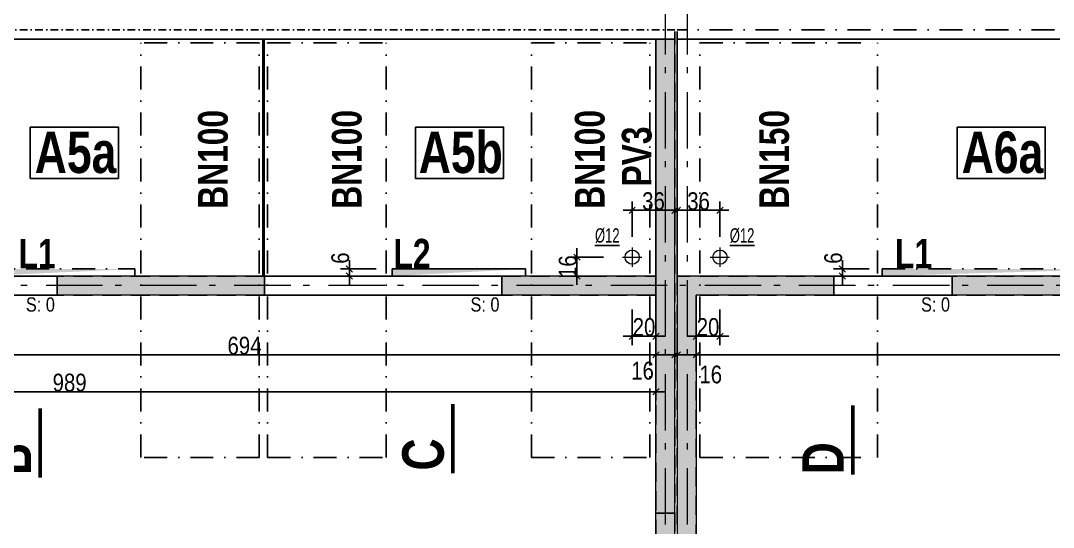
# Model space of a CAD drawing. Header units: centimetres. Extents: x -1744 to 32711, y -16767 to -12567.
# Drawn here: x 29308 to 30179, y -14389 to -13961 of the extents above; entities that cross this region are included whole.
import ezdxf
from ezdxf.enums import TextEntityAlignment as Align

# ---------------------------------------------------------------- set-up
doc = ezdxf.new("R2010")
doc.units = ezdxf.units.CM
doc.header["$LTSCALE"] = 25.4
doc.header["$PDMODE"] = 1
doc.header["$PDSIZE"] = -2
for name, pattern in [('CACHEX2', [19.05, 12.7, -6.35]), ('Style de ligne -6', [1.04164, 0.625, -0.20828, 0.06943, -0.13893]), ('TIRETPTX2', [50.8, 25.4, -12.7, 0, -12.7])]:
    doc.linetypes.add(name, pattern=pattern)
for name, color, linetype in [('01_cote_gen', 4, 'Continuous'), ('01_linteaux', 2, 'Continuous'), ('01_murs_sup', 2, 'CACHEX2'), ('01_poch_murs', 253, 'Continuous'), ('01_poch_poteaux', 250, 'Continuous'), ('01_texte', 230, 'Continuous'), ('AA_COTES', 2, 'Continuous')]:
    doc.layers.add(name, color=color, linetype=linetype)
doc.layers.add('01_murs_coup', color=5, linetype='Continuous', lineweight=60)
doc.layers.add('B Général', color=7, linetype='Continuous', lineweight=5)
doc.styles.add('ARIAL NA', font='ARIALN.TTF')
doc.styles.add('impact', font='impact.ttf')
doc.styles.add('STYLE2', font='ARIALN.TTF')
doc.dimstyles.new('JB50', dxfattribs={"dimscale": 0.1, "dimtxt": 150, "dimasz": 15, "dimexe": 0.1, "dimexo": 0.1, "dimgap": 0.09, "dimtad": 1, "dimdec": 1, "dimdsep": 46, "dimtxsty": 'STYLE2', "dimblk1": 'BOND_G', "dimblk2": 'BOND_D', "dimsah": 1, "dimcen": 1.5, "dimdle": 0.01, "dimse1": 1, "dimse2": 1, "dimclrd": 4, "dimclre": 2, "dimclrt": 6, "dimazin": 2, "dimtfac": 2.333333, "dimtdec": 1, "dimtix": 1, "dimtmove": 2, "dimatfit": 3, "dimldrblk": 'BOND_G', "dimfxl": 1, "dimtolj": 1, "dimtzin": 0, "dimarcsym": 0})
pattern_1 = [(135, (-11657.174, -4351.756), (-11.2253202, 9e-16), [7.9375, -7.9375])]

# ---------------------------------------------------------------- blocks, each defined once
blk = doc.blocks.new('BOND_G')
at = {"layer": 'AA_COTES', "color": 0}
for p, q in [((0, -5), (0, 15)), ((5, 0), (-5, 0)), ((1.77, 1.77), (-1.77, -1.77))]:
    blk.add_line(p, q, dxfattribs=at)
blk = doc.blocks.new('BOND_D')
at = {"layer": 'AA_COTES', "color": 0}
for p, q in [((5, 0), (-5, 0)), ((-1.77, -1.77), (1.77, 1.77)), ((0, 5), (0, -15))]:
    blk.add_line(p, q, dxfattribs=at)
blk = doc.blocks.new('*D5')
at = {"layer": '01_cote_gen', "color": 4, "lineweight": -2, "transparency": 16777216}
blk.add_line((29863.66, -13789.26), (29992.66, -13789.26), dxfattribs=at)
at = {"layer": 'Defpoints', "color": 0, "transparency": 16777216}
for p in [(29994.16, -13789.26), (29862.16, -14091.82), (29994.16, -14091.82)]:
    blk.add_point(p, dxfattribs=at)
at = {"layer": '01_cote_gen', "color": 4, "lineweight": -2, "transparency": 16777216, "xscale": 1.5, "yscale": 1.5, "zscale": 1.5, "rotation": 180}
blk.add_blockref('BOND_G', (29862.16, -13789.26), dxfattribs=at)
at = {"layer": '01_cote_gen', "color": 4, "lineweight": -2, "transparency": 16777216, "xscale": 1.5, "yscale": 1.5, "zscale": 1.5}
blk.add_blockref('BOND_D', (29994.16, -13789.26), dxfattribs=at)
at = {"layer": '01_cote_gen', "color": 6, "transparency": 16777216, "insert": (29928.16, -13781.6), "char_height": 15, "attachment_point": 5, "style": 'STYLE2'}
blk.add_mtext('\\A1;132', dxfattribs=at)
blk = doc.blocks.new('*D6')
at = {"layer": '01_cote_gen', "color": 4, "lineweight": -2, "transparency": 16777216}
blk.add_line((29995.66, -13789.26), (30092.66, -13789.26), dxfattribs=at)
at = {"layer": 'Defpoints', "color": 0, "transparency": 16777216}
for p in [(30094.16, -13789.26), (29994.16, -13811.76), (30094.16, -14091.82)]:
    blk.add_point(p, dxfattribs=at)
at = {"layer": '01_cote_gen', "color": 4, "lineweight": -2, "transparency": 16777216, "xscale": 1.5, "yscale": 1.5, "zscale": 1.5, "rotation": 180}
blk.add_blockref('BOND_G', (29994.16, -13789.26), dxfattribs=at)
at = {"layer": '01_cote_gen', "color": 4, "lineweight": -2, "transparency": 16777216, "xscale": 1.5, "yscale": 1.5, "zscale": 1.5}
blk.add_blockref('BOND_D', (30094.16, -13789.26), dxfattribs=at)
at = {"layer": '01_cote_gen', "color": 6, "transparency": 16777216, "insert": (30044.16, -13781.6), "char_height": 15, "attachment_point": 5, "style": 'STYLE2'}
blk.add_mtext('\\A1;100', dxfattribs=at)
blk = doc.blocks.new('*D7')
at = {"layer": '01_cote_gen', "color": 4, "lineweight": -2, "transparency": 16777216}
blk.add_line((30095.66, -13789.26), (30362.66, -13789.26), dxfattribs=at)
at = {"layer": 'Defpoints', "color": 0, "transparency": 16777216}
for p in [(30364.16, -13789.26), (30094.16, -14091.82), (30364.16, -14091.82)]:
    blk.add_point(p, dxfattribs=at)
at = {"layer": '01_cote_gen', "color": 4, "lineweight": -2, "transparency": 16777216, "xscale": 1.5, "yscale": 1.5, "zscale": 1.5, "rotation": 180}
blk.add_blockref('BOND_G', (30094.16, -13789.26), dxfattribs=at)
at = {"layer": '01_cote_gen', "color": 4, "lineweight": -2, "transparency": 16777216, "xscale": 1.5, "yscale": 1.5, "zscale": 1.5}
blk.add_blockref('BOND_D', (30364.16, -13789.26), dxfattribs=at)
at = {"layer": '01_cote_gen', "color": 6, "transparency": 16777216, "insert": (30229.16, -13781.6), "char_height": 15, "attachment_point": 5, "style": 'STYLE2'}
blk.add_mtext('\\A1;270', dxfattribs=at)
blk = doc.blocks.new('*D52')
at = {"layer": '01_cote_gen', "color": 4, "lineweight": -2, "transparency": 16777216}
blk.add_line((31265.66, -14243.01), (29879.66, -14243.01), dxfattribs=at)
at = {"layer": 'Defpoints', "color": 0, "transparency": 16777216}
for p in [(29878.16, -14243.01), (29878.16, -14249.91), (31267.16, -14265.51)]:
    blk.add_point(p, dxfattribs=at)
at = {"layer": '01_cote_gen', "color": 4, "lineweight": -2, "transparency": 16777216, "xscale": 1.5, "yscale": 1.5, "zscale": 1.5, "rotation": 180}
blk.add_blockref('BOND_D', (29878.16, -14243.01), dxfattribs=at)
at = {"layer": '01_cote_gen', "color": 4, "lineweight": -2, "transparency": 16777216, "xscale": 1.5, "yscale": 1.5, "zscale": 1.5}
blk.add_blockref('BOND_G', (31267.16, -14243.01), dxfattribs=at)
at = {"layer": '01_cote_gen', "color": 6, "transparency": 16777216, "insert": (30572.66, -14235.35), "char_height": 15, "attachment_point": 5, "style": 'STYLE2'}
blk.add_mtext('\\A1;1389', dxfattribs=at)
blk = doc.blocks.new('*D53')
at = {"layer": '01_cote_gen', "color": 4, "lineweight": -2, "transparency": 16777216}
blk.add_line((29876.66, -14243.01), (29863.66, -14243.01), dxfattribs=at)
at = {"layer": 'Defpoints', "color": 0, "transparency": 16777216}
for p in [(29862.16, -14204.66), (29878.16, -14204.66), (29862.16, -14243.01)]:
    blk.add_point(p, dxfattribs=at)
at = {"layer": '01_cote_gen', "color": 4, "lineweight": -2, "transparency": 16777216, "xscale": 1.5, "yscale": 1.5, "zscale": 1.5, "rotation": 180}
blk.add_blockref('BOND_D', (29862.16, -14243.01), dxfattribs=at)
at = {"layer": '01_cote_gen', "color": 4, "lineweight": -2, "transparency": 16777216, "xscale": 1.5, "yscale": 1.5, "zscale": 1.5}
blk.add_blockref('BOND_G', (29878.16, -14243.01), dxfattribs=at)
at = {"layer": '01_cote_gen', "color": 6, "transparency": 16777216, "insert": (29890.41, -14259.69), "char_height": 15, "attachment_point": 5, "style": 'STYLE2'}
blk.add_mtext('\\A1;16', dxfattribs=at)
blk = doc.blocks.new('*D54')
at = {"layer": '01_cote_gen', "color": 4, "lineweight": -2, "transparency": 16777216}
blk.add_line((29858.66, -14243.01), (29845.66, -14243.01), dxfattribs=at)
at = {"layer": 'Defpoints', "color": 0, "transparency": 16777216}
for p in [(29844.16, -14208.23), (29860.16, -14211.15), (29844.16, -14243.01)]:
    blk.add_point(p, dxfattribs=at)
at = {"layer": '01_cote_gen', "color": 4, "lineweight": -2, "transparency": 16777216, "xscale": 1.5, "yscale": 1.5, "zscale": 1.5, "rotation": 180}
blk.add_blockref('BOND_D', (29844.16, -14243.01), dxfattribs=at)
at = {"layer": '01_cote_gen', "color": 4, "lineweight": -2, "transparency": 16777216, "xscale": 1.5, "yscale": 1.5, "zscale": 1.5}
blk.add_blockref('BOND_G', (29860.16, -14243.01), dxfattribs=at)
at = {"layer": '01_cote_gen', "color": 6, "transparency": 16777216, "insert": (29832.92, -14256.46), "char_height": 15, "attachment_point": 5, "style": 'STYLE2'}
blk.add_mtext('\\A1;16', dxfattribs=at)
blk = doc.blocks.new('*D55')
at = {"layer": '01_cote_gen', "color": 4, "lineweight": -2, "transparency": 16777216}
blk.add_line((29842.66, -14243.01), (29151.66, -14243.01), dxfattribs=at)
at = {"layer": 'Defpoints', "color": 0, "transparency": 16777216}
for p in [(29150.16, -14192.56), (29844.16, -14202.56), (29150.16, -14243.01)]:
    blk.add_point(p, dxfattribs=at)
at = {"layer": '01_cote_gen', "color": 4, "lineweight": -2, "transparency": 16777216, "xscale": 1.5, "yscale": 1.5, "zscale": 1.5, "rotation": 180}
blk.add_blockref('BOND_D', (29150.16, -14243.01), dxfattribs=at)
at = {"layer": '01_cote_gen', "color": 4, "lineweight": -2, "transparency": 16777216, "xscale": 1.5, "yscale": 1.5, "zscale": 1.5}
blk.add_blockref('BOND_G', (29844.16, -14243.01), dxfattribs=at)
at = {"layer": '01_cote_gen', "color": 6, "transparency": 16777216, "insert": (29497.16, -14235.35), "char_height": 15, "attachment_point": 5, "style": 'STYLE2'}
blk.add_mtext('\\A1;694', dxfattribs=at)
blk = doc.blocks.new('*D71')
at = {"layer": '01_cote_gen', "color": 4, "lineweight": -2, "transparency": 16777216}
blk.add_line((29240.66, -13789.26), (29337.66, -13789.26), dxfattribs=at)
at = {"layer": 'Defpoints', "color": 0, "transparency": 16777216}
for p in [(29339.16, -13789.26), (29239.16, -13811.76), (29339.16, -14091.82)]:
    blk.add_point(p, dxfattribs=at)
at = {"layer": '01_cote_gen', "color": 4, "lineweight": -2, "transparency": 16777216, "xscale": 1.5, "yscale": 1.5, "zscale": 1.5, "rotation": 180}
blk.add_blockref('BOND_G', (29239.16, -13789.26), dxfattribs=at)
at = {"layer": '01_cote_gen', "color": 4, "lineweight": -2, "transparency": 16777216, "xscale": 1.5, "yscale": 1.5, "zscale": 1.5}
blk.add_blockref('BOND_D', (29339.16, -13789.26), dxfattribs=at)
at = {"layer": '01_cote_gen', "color": 6, "transparency": 16777216, "insert": (29289.16, -13781.6), "char_height": 15, "attachment_point": 5, "style": 'STYLE2'}
blk.add_mtext('\\A1;100', dxfattribs=at)
blk = doc.blocks.new('*D72')
at = {"layer": '01_cote_gen', "color": 4, "lineweight": -2, "transparency": 16777216}
blk.add_line((29340.66, -13789.26), (29512.66, -13789.26), dxfattribs=at)
at = {"layer": 'Defpoints', "color": 0, "transparency": 16777216}
for p in [(29514.16, -13789.26), (29339.16, -13811.76), (29514.16, -14099.82)]:
    blk.add_point(p, dxfattribs=at)
at = {"layer": '01_cote_gen', "color": 4, "lineweight": -2, "transparency": 16777216, "xscale": 1.5, "yscale": 1.5, "zscale": 1.5, "rotation": 180}
blk.add_blockref('BOND_G', (29339.16, -13789.26), dxfattribs=at)
at = {"layer": '01_cote_gen', "color": 4, "lineweight": -2, "transparency": 16777216, "xscale": 1.5, "yscale": 1.5, "zscale": 1.5}
blk.add_blockref('BOND_D', (29514.16, -13789.26), dxfattribs=at)
at = {"layer": '01_cote_gen', "color": 6, "transparency": 16777216, "insert": (29426.66, -13781.6), "char_height": 15, "attachment_point": 5, "style": 'STYLE2'}
blk.add_mtext('\\A1;175', dxfattribs=at)
blk = doc.blocks.new('*D73')
at = {"layer": '01_cote_gen', "color": 4, "lineweight": -2, "transparency": 16777216}
blk.add_line((29515.66, -13789.26), (29712.66, -13789.26), dxfattribs=at)
at = {"layer": 'Defpoints', "color": 0, "transparency": 16777216}
for p in [(29714.16, -13789.26), (29514.16, -13811.76), (29714.16, -14091.82)]:
    blk.add_point(p, dxfattribs=at)
at = {"layer": '01_cote_gen', "color": 4, "lineweight": -2, "transparency": 16777216, "xscale": 1.5, "yscale": 1.5, "zscale": 1.5, "rotation": 180}
blk.add_blockref('BOND_G', (29514.16, -13789.26), dxfattribs=at)
at = {"layer": '01_cote_gen', "color": 4, "lineweight": -2, "transparency": 16777216, "xscale": 1.5, "yscale": 1.5, "zscale": 1.5}
blk.add_blockref('BOND_D', (29714.16, -13789.26), dxfattribs=at)
at = {"layer": '01_cote_gen', "color": 6, "transparency": 16777216, "insert": (29614.16, -13781.6), "char_height": 15, "attachment_point": 5, "style": 'STYLE2'}
blk.add_mtext('\\A1;200', dxfattribs=at)
blk = doc.blocks.new('*D128')
at = {"layer": '01_cote_gen', "color": 4, "lineweight": -2, "transparency": 16777216}
blk.add_line((29623.16, -13930.8), (29732.66, -13930.8), dxfattribs=at)
at = {"layer": 'Defpoints', "color": 0, "transparency": 16777216}
for p in [(29734.16, -13930.8), (29621.66, -14170.56), (29734.16, -14170.56)]:
    blk.add_point(p, dxfattribs=at)
at = {"layer": '01_cote_gen', "color": 4, "lineweight": -2, "transparency": 16777216, "xscale": 1.5, "yscale": 1.5, "zscale": 1.5, "rotation": 180}
blk.add_blockref('BOND_G', (29621.66, -13930.8), dxfattribs=at)
at = {"layer": '01_cote_gen', "color": 4, "lineweight": -2, "transparency": 16777216, "xscale": 1.5, "yscale": 1.5, "zscale": 1.5}
blk.add_blockref('BOND_D', (29734.16, -13930.8), dxfattribs=at)
at = {"layer": '01_cote_gen', "color": 6, "transparency": 16777216, "insert": (29677.91, -13923.13), "char_height": 15, "attachment_point": 5, "style": 'STYLE2'}
blk.add_mtext('\\A1;112.5', dxfattribs=at)
blk = doc.blocks.new('*D129')
at = {"layer": '01_cote_gen', "color": 4, "lineweight": -2, "transparency": 16777216}
blk.add_line((29275.66, -13930.8), (29403.16, -13930.8), dxfattribs=at)
at = {"layer": 'Defpoints', "color": 0, "transparency": 16777216}
for p in [(29404.66, -13930.8), (29274.16, -13938.3), (29404.66, -14173.56)]:
    blk.add_point(p, dxfattribs=at)
at = {"layer": '01_cote_gen', "color": 4, "lineweight": -2, "transparency": 16777216, "xscale": 1.5, "yscale": 1.5, "zscale": 1.5, "rotation": 180}
blk.add_blockref('BOND_G', (29274.16, -13930.8), dxfattribs=at)
at = {"layer": '01_cote_gen', "color": 4, "lineweight": -2, "transparency": 16777216, "xscale": 1.5, "yscale": 1.5, "zscale": 1.5}
blk.add_blockref('BOND_D', (29404.66, -13930.8), dxfattribs=at)
at = {"layer": '01_cote_gen', "color": 6, "transparency": 16777216, "insert": (29339.41, -13923.13), "char_height": 15, "attachment_point": 5, "style": 'STYLE2'}
blk.add_mtext('\\A1;130.5', dxfattribs=at)
blk = doc.blocks.new('*D127')
at = {"layer": '01_cote_gen', "color": 4, "lineweight": -2, "transparency": 16777216}
blk.add_line((29863.66, -13930.8), (30033.66, -13930.8), dxfattribs=at)
at = {"layer": 'Defpoints', "color": 0, "transparency": 16777216}
for p in [(30035.16, -13930.8), (29862.16, -13968.56), (30035.16, -14170.56)]:
    blk.add_point(p, dxfattribs=at)
at = {"layer": '01_cote_gen', "color": 4, "lineweight": -2, "transparency": 16777216, "xscale": 1.5, "yscale": 1.5, "zscale": 1.5, "rotation": 180}
blk.add_blockref('BOND_G', (29862.16, -13930.8), dxfattribs=at)
at = {"layer": '01_cote_gen', "color": 4, "lineweight": -2, "transparency": 16777216, "xscale": 1.5, "yscale": 1.5, "zscale": 1.5}
blk.add_blockref('BOND_D', (30035.16, -13930.8), dxfattribs=at)
at = {"layer": '01_cote_gen', "color": 6, "transparency": 16777216, "insert": (29948.66, -13923.13), "char_height": 15, "attachment_point": 5, "style": 'STYLE2'}
blk.add_mtext('\\A1;173', dxfattribs=at)
blk = doc.blocks.new('*D107')
at = {"layer": '01_cote_gen', "color": 4, "lineweight": -2, "transparency": 16777216}
blk.add_line((30036.66, -13930.8), (30233.66, -13930.8), dxfattribs=at)
at = {"layer": 'Defpoints', "color": 0, "transparency": 16777216}
for p in [(30235.16, -13930.8), (30035.16, -13945.82), (30235.16, -14170.56)]:
    blk.add_point(p, dxfattribs=at)
at = {"layer": '01_cote_gen', "color": 4, "lineweight": -2, "transparency": 16777216, "xscale": 1.5, "yscale": 1.5, "zscale": 1.5, "rotation": 180}
blk.add_blockref('BOND_G', (30035.16, -13930.8), dxfattribs=at)
at = {"layer": '01_cote_gen', "color": 4, "lineweight": -2, "transparency": 16777216, "xscale": 1.5, "yscale": 1.5, "zscale": 1.5}
blk.add_blockref('BOND_D', (30235.16, -13930.8), dxfattribs=at)
at = {"layer": '01_cote_gen', "color": 6, "transparency": 16777216, "insert": (30135.16, -13923.13), "char_height": 15, "attachment_point": 5, "style": 'STYLE2'}
blk.add_mtext('\\A1;200', dxfattribs=at)
blk = doc.blocks.new('*D131')
at = {"layer": '01_cote_gen', "color": 4, "lineweight": -2, "transparency": 16777216}
blk.add_line((29585.69, -14175.06), (29585.69, -14172.06), dxfattribs=at)
at = {"layer": 'Defpoints', "color": 0, "transparency": 16777216}
for p in [(29585.69, -14170.56), (29613.3, -14170.56), (29624.96, -14176.56)]:
    blk.add_point(p, dxfattribs=at)
at = {"layer": '01_cote_gen', "color": 4, "lineweight": -2, "transparency": 16777216, "xscale": 1.5, "yscale": 1.5, "zscale": 1.5}
for name, p, rotation in [('BOND_D', (29585.69, -14170.56), 90), ('BOND_G', (29585.69, -14176.56), 270)]:
    blk.add_blockref(name, p, dxfattribs=dict(at, rotation=rotation))
at = {"layer": '01_cote_gen', "color": 6, "transparency": 16777216, "insert": (29578.02, -14161.37), "char_height": 15, "attachment_point": 5, "rotation": 90, "style": 'STYLE2'}
blk.add_mtext('\\A1;6', dxfattribs=at)
blk = doc.blocks.new('*D132')
at = {"layer": '01_cote_gen', "color": 4, "lineweight": -2, "transparency": 16777216}
blk.add_line((30001.48, -14175.06), (30001.48, -14172.06), dxfattribs=at)
at = {"layer": 'Defpoints', "color": 0, "transparency": 16777216}
for p in [(30001.48, -14170.56), (30029.09, -14170.56), (30044.75, -14176.56)]:
    blk.add_point(p, dxfattribs=at)
at = {"layer": '01_cote_gen', "color": 4, "lineweight": -2, "transparency": 16777216, "xscale": 1.5, "yscale": 1.5, "zscale": 1.5}
for name, p, rotation in [('BOND_D', (30001.48, -14170.56), 90), ('BOND_G', (30001.48, -14176.56), 270)]:
    blk.add_blockref(name, p, dxfattribs=dict(at, rotation=rotation))
at = {"layer": '01_cote_gen', "color": 6, "transparency": 16777216, "insert": (29993.81, -14161.37), "char_height": 15, "attachment_point": 5, "rotation": 90, "style": 'STYLE2'}
blk.add_mtext('\\A1;6', dxfattribs=at)
blk = doc.blocks.new('*D137')
at = {"layer": '01_cote_gen', "color": 4, "lineweight": -2, "transparency": 16777216}
blk.add_line((29842.66, -14227.31), (29825.66, -14227.31), dxfattribs=at)
at = {"layer": 'Defpoints', "color": 0, "transparency": 16777216}
for p in [(29824.16, -14168.71), (29844.16, -14192.56), (29824.16, -14227.31)]:
    blk.add_point(p, dxfattribs=at)
at = {"layer": '01_cote_gen', "color": 4, "lineweight": -2, "transparency": 16777216, "xscale": 1.5, "yscale": 1.5, "zscale": 1.5, "rotation": 180}
blk.add_blockref('BOND_D', (29824.16, -14227.31), dxfattribs=at)
at = {"layer": '01_cote_gen', "color": 4, "lineweight": -2, "transparency": 16777216, "xscale": 1.5, "yscale": 1.5, "zscale": 1.5}
blk.add_blockref('BOND_G', (29844.16, -14227.31), dxfattribs=at)
at = {"layer": '01_cote_gen', "color": 6, "transparency": 16777216, "insert": (29834.16, -14219.64), "char_height": 15, "attachment_point": 5, "style": 'STYLE2'}
blk.add_mtext('\\A1;20', dxfattribs=at)
blk = doc.blocks.new('*D138')
at = {"layer": '01_cote_gen', "color": 4, "lineweight": -2, "transparency": 16777216}
for p, q in [((29777.53, -14159.06), (29777.53, -14157.56)), ((29777.53, -14160.56), (29777.53, -14176.56)), ((29777.53, -14178.06), (29777.53, -14179.56))]:
    blk.add_line(p, q, dxfattribs=at)
at = {"layer": 'Defpoints', "color": 0, "transparency": 16777216}
for p in [(29816.01, -14160.56), (29777.53, -14176.56), (29816.01, -14176.56)]:
    blk.add_point(p, dxfattribs=at)
at = {"layer": '01_cote_gen', "color": 4, "lineweight": -2, "transparency": 16777216, "xscale": 1.5, "yscale": 1.5, "zscale": 1.5}
for name, p, rotation in [('BOND_G', (29777.53, -14160.56), 270), ('BOND_D', (29777.53, -14176.56), 90)]:
    blk.add_blockref(name, p, dxfattribs=dict(at, rotation=rotation))
at = {"layer": '01_cote_gen', "color": 6, "transparency": 16777216, "insert": (29769.86, -14168.56), "char_height": 15, "attachment_point": 5, "rotation": 90, "style": 'STYLE2'}
blk.add_mtext('\\A1;16', dxfattribs=at)
blk = doc.blocks.new('*D139')
at = {"layer": '01_cote_gen', "color": 4, "lineweight": -2, "transparency": 16777216}
blk.add_line((29896.66, -14227.31), (29879.66, -14227.31), dxfattribs=at)
at = {"layer": 'Defpoints', "color": 0, "transparency": 16777216}
for p in [(29898.16, -14168.71), (29878.16, -14227.31), (29878.16, -14228.54)]:
    blk.add_point(p, dxfattribs=at)
at = {"layer": '01_cote_gen', "color": 4, "lineweight": -2, "transparency": 16777216, "xscale": 1.5, "yscale": 1.5, "zscale": 1.5, "rotation": 180}
blk.add_blockref('BOND_D', (29878.16, -14227.31), dxfattribs=at)
at = {"layer": '01_cote_gen', "color": 4, "lineweight": -2, "transparency": 16777216, "xscale": 1.5, "yscale": 1.5, "zscale": 1.5}
blk.add_blockref('BOND_G', (29898.16, -14227.31), dxfattribs=at)
at = {"layer": '01_cote_gen', "color": 6, "transparency": 16777216, "insert": (29888.16, -14219.64), "char_height": 15, "attachment_point": 5, "style": 'STYLE2'}
blk.add_mtext('\\A1;20', dxfattribs=at)
blk = doc.blocks.new('*D140')
at = {"layer": '01_cote_gen', "color": 4, "lineweight": -2, "transparency": 16777216}
blk.add_line((29825.66, -14121.04), (29858.66, -14121.04), dxfattribs=at)
at = {"layer": 'Defpoints', "color": 0, "transparency": 16777216}
for p in [(29860.16, -14121.04), (29860.16, -14140.24), (29824.16, -14152.4)]:
    blk.add_point(p, dxfattribs=at)
at = {"layer": '01_cote_gen', "color": 4, "lineweight": -2, "transparency": 16777216, "xscale": 1.5, "yscale": 1.5, "zscale": 1.5, "rotation": 180}
blk.add_blockref('BOND_G', (29824.16, -14121.04), dxfattribs=at)
at = {"layer": '01_cote_gen', "color": 4, "lineweight": -2, "transparency": 16777216, "xscale": 1.5, "yscale": 1.5, "zscale": 1.5}
blk.add_blockref('BOND_D', (29860.16, -14121.04), dxfattribs=at)
at = {"layer": '01_cote_gen', "color": 6, "transparency": 16777216, "insert": (29842.16, -14113.38), "char_height": 15, "attachment_point": 5, "style": 'STYLE2'}
blk.add_mtext('\\A1;36', dxfattribs=at)
blk = doc.blocks.new('*D141')
at = {"layer": '01_cote_gen', "color": 4, "lineweight": -2, "transparency": 16777216}
blk.add_line((29863.66, -14121.04), (29896.66, -14121.04), dxfattribs=at)
at = {"layer": 'Defpoints', "color": 0, "transparency": 16777216}
for p in [(29898.16, -14121.04), (29862.16, -14129.65), (29898.16, -14152.4)]:
    blk.add_point(p, dxfattribs=at)
at = {"layer": '01_cote_gen', "color": 4, "lineweight": -2, "transparency": 16777216, "xscale": 1.5, "yscale": 1.5, "zscale": 1.5, "rotation": 180}
blk.add_blockref('BOND_G', (29862.16, -14121.04), dxfattribs=at)
at = {"layer": '01_cote_gen', "color": 4, "lineweight": -2, "transparency": 16777216, "xscale": 1.5, "yscale": 1.5, "zscale": 1.5}
blk.add_blockref('BOND_D', (29898.16, -14121.04), dxfattribs=at)
at = {"layer": '01_cote_gen', "color": 6, "transparency": 16777216, "insert": (29880.16, -14113.38), "char_height": 15, "attachment_point": 5, "style": 'STYLE2'}
blk.add_mtext('\\A1;36', dxfattribs=at)
blk = doc.blocks.new('*D611')
at = {"layer": '01_cote_gen', "color": 4, "lineweight": -2, "transparency": 16777216}
blk.add_line((29842.67, -14274.2), (28856.66, -14274.2), dxfattribs=at)
at = {"layer": 'Defpoints', "color": 0, "transparency": 16777216}
for p in [(28855.16, -14274.2), (29844.17, -14285.04), (28855.16, -14310.33)]:
    blk.add_point(p, dxfattribs=at)
at = {"layer": '01_cote_gen', "color": 4, "lineweight": -2, "transparency": 16777216, "xscale": 1.5, "yscale": 1.5, "zscale": 1.5, "rotation": 180}
blk.add_blockref('BOND_D', (28855.16, -14274.2), dxfattribs=at)
at = {"layer": '01_cote_gen', "color": 4, "lineweight": -2, "transparency": 16777216, "xscale": 1.5, "yscale": 1.5, "zscale": 1.5}
blk.add_blockref('BOND_G', (29844.17, -14274.2), dxfattribs=at)
at = {"layer": '01_cote_gen', "color": 6, "transparency": 16777216, "insert": (29349.67, -14266.54), "char_height": 15, "attachment_point": 5, "style": 'STYLE2'}
blk.add_mtext('\\A1;989', dxfattribs=at)

msp = doc.modelspace()

# ---------------------------------------------------------------- hatches: boundary and pattern name
at = {"layer": '01_murs_sup'}
h = msp.add_hatch(dxfattribs=at)
h.set_pattern_fill('DASH', color=256, scale=2.5, angle=135)
h.set_pattern_definition(pattern_1)
h.paths.add_polyline_path([(28105.17, -13615.73, -0.035144), (28276.72, -13597.57), (28276.72, -13590.51), (28276.57, -13581.57, 0.058708), (27988.63, -13625.72), (27993.51, -13640.97, -0.019162), (28085.17, -13619.45), (28085.17, -14460.51), (28294.17, -14460.51), (28294.17, -14785.56), (28053.17, -14785.56), (28053.17, -14803.56), (28312.17, -14803.56), (28312.17, -14755.56), (28487.17, -14755.56), (28487.17, -14552.56), (28652.16, -14552.56), (28652.16, -14755.56), (28672.16, -14755.56), (28672.16, -14530.56), (28652.16, -14530.56), (28652.16, -14536.56), (28312.17, -14536.56), (28312.17, -14196.56), (28652.16, -14196.56), (28652.16, -14397.56), (28687.16, -14397.56), (28687.16, -14377.56), (28672.16, -14377.56), (28672.16, -14176.56), (28294.17, -14176.56), (28294.17, -14442.51), (28105.17, -14442.51)])
h.paths.add_polyline_path([(28385.17, -14556.56), (28385.17, -14735.56), (28312.17, -14735.56), (28312.17, -14556.56)], flags=16)
h.paths.add_polyline_path([(28467.17, -14556.56), (28467.17, -14735.56), (28403.17, -14735.56), (28403.17, -14556.56)], flags=16)
h.paths.add_polyline_path([(29239.16, -14176.56), (29166.16, -14176.56), (29166.16, -14149.58), (29150.16, -14149.58), (29150.16, -14192.56), (29239.16, -14192.56)])
h.paths.add_polyline_path([(29514.17, -14176.56), (29339.16, -14176.56), (29339.16, -14192.56), (29514.17, -14192.56)], flags=17)
h.paths.add_polyline_path([(29860.17, -13976.56), (29844.17, -13976.56), (29844.17, -14176.56), (29714.17, -14176.56), (29714.17, -14192.56), (29844.17, -14192.56), (29844.17, -14785.56), (29317.17, -14785.56), (29317.17, -14803.56), (29860.17, -14803.56)])
h = msp.add_hatch(dxfattribs=at)
h.set_pattern_fill('DASH', color=256, scale=2.5, angle=135)
h.set_pattern_definition(pattern_1)
h.paths.add_polyline_path([(29994.17, -14176.54), (29862.17, -14176.56), (29862.17, -14803.56), (30243.17, -14803.56), (30243.17, -14785.56), (29878.17, -14785.56), (29878.17, -14192.56), (29994.17, -14192.54)])
h.paths.add_polyline_path([(30364.17, -14176.54), (30094.17, -14176.54), (30094.17, -14192.54), (30364.17, -14192.54)])
h.paths.add_polyline_path([(30653.17, -14176.56), (30464.17, -14176.54), (30464.17, -14192.54), (30653.17, -14192.56)])
h.paths.add_polyline_path([(30914.17, -14176.61), (30753.17, -14176.56), (30753.17, -14192.56), (30914.17, -14192.61)])
h.paths.add_polyline_path([(31283.17, -14176.63), (31114.17, -14176.61), (31114.17, -14192.61), (31267.17, -14192.63), (31267.17, -14305.63), (31283.17, -14305.63)])
h.paths.add_polyline_path([(31283.17, -14405.63), (31267.17, -14405.63), (31267.17, -14638.63), (31283.17, -14638.63)])
h.paths.add_polyline_path([(31283.17, -15098.63), (31267.17, -15098.63), (31267.17, -15331.63), (31283.17, -15331.63)])
h.paths.add_polyline_path([(31283.17, -15431.63), (31267.17, -15431.63), (31267.17, -15544.63), (31141.17, -15544.61), (31141.17, -15560.61), (31283.17, -15560.63)])
h.paths.add_polyline_path([(31267.17, -14942.56), (31283.16, -14942.56), (31283.16, -14951.56), (31267.17, -14951.56), (31267.17, -14998.63), (31283.17, -14998.63), (31283.17, -14738.63), (31267.17, -14738.63), (31267.17, -14859.66), (30793.17, -14859.58), (30793.17, -14794.58), (30773.17, -14794.58), (30773.17, -14859.58), (30458.17, -14859.58), (30458.17, -14785.56), (30345.17, -14785.56), (30345.17, -14803.56), (30440.17, -14803.56), (30440.17, -14933.56), (30345.17, -14933.56), (30345.17, -14951.56), (30458.17, -14951.56), (30458.17, -14877.58), (30773.17, -14877.58), (30773.17, -14942.58), (30793.17, -14942.58), (30793.17, -14877.58), (31267.17, -14877.66)])
at = {"layer": '01_poch_murs'}
h = msp.add_hatch(color=256, dxfattribs=at)
h.dxf.hatch_style = 1
h.paths.add_polyline_path([(29514.16, -14176.56), (29339.16, -14176.56), (29339.16, -14192.56), (29514.16, -14192.56)])
h.paths.add_polyline_path([(29994.16, -14176.56), (29862.16, -14176.56), (29862.16, -14803.56), (30242.16, -14803.56), (30242.16, -14785.56), (29878.16, -14785.56), (29878.16, -14192.56), (29994.16, -14192.56)])
h.paths.add_polyline_path([(30364.16, -14176.56), (30094.16, -14176.56), (30094.16, -14192.56), (30364.16, -14192.56)])
h.paths.add_polyline_path([(30653.16, -14176.56), (30464.16, -14176.56), (30464.16, -14192.56), (30653.16, -14192.56)])
h.paths.add_polyline_path([(30914.16, -14176.56), (30753.16, -14176.56), (30753.16, -14192.56), (30914.16, -14192.56)])
h.paths.add_polyline_path([(31283.16, -14176.56), (31114.16, -14176.56), (31114.16, -14192.56), (31267.16, -14192.56), (31267.16, -14305.56), (31283.16, -14305.56)])
h.paths.add_polyline_path([(31283.16, -14405.56), (31267.16, -14405.56), (31267.16, -14538.56), (31283.16, -14538.56)])
h.paths.add_polyline_path([(29860.16, -14376.56), (29844.16, -14376.56), (29844.16, -14785.56), (29315.16, -14785.56), (29315.16, -14803.56), (29860.16, -14803.56)])
h.paths.add_polyline_path([(29844.16, -14192.56), (29844.16, -14176.56), (29714.16, -14176.56), (29714.16, -14192.56)])
h.paths.add_polyline_path([(29166.16, -14176.56), (29166.16, -14192.56), (29150.16, -14192.56), (29150.16, -14149.61), (29166.16, -14176.55), (29166.16, -14176.56)])
h.paths.add_polyline_path([(29166.16, -14175.47), (29166.16, -14176.55), (29150.16, -14149.61), (29150.16, -14149.58), (29166.12, -14149.58), (29166.12, -14149.54), (29150.12, -14149.54), (29150.16, -14192.56), (29239.16, -14192.56), (29239.16, -14176.56), (29166.16, -14176.56)])
h.paths.add_polyline_path([(31267.17, -14785.56), (31283.16, -14785.56), (31283.16, -14638.56), (31267.16, -14638.56), (31267.16, -14785.56)])
h.paths.add_polyline_path([(30883.16, -14803.56), (30883.16, -14785.56), (30344.16, -14785.56), (30344.16, -14803.56)])
at = {"layer": '01_poch_poteaux'}
h = msp.add_hatch(color=256, dxfattribs=at)
h.dxf.hatch_style = 1
h.paths.add_polyline_path([(29860.16, -13976.56), (29844.17, -13976.56), (29844.17, -14176.56), (29844.17, -14184.56), (29860.16, -14184.56)])
h.paths.add_polyline_path([(29860.16, -14184.56), (29844.17, -14184.56), (29844.16, -14192.56), (29844.17, -14192.56), (29844.17, -14376.56), (29860.16, -14376.56)])
h.paths.add_polyline_path([(29828.92, -14128.91), (29855.54, -14128.91), (29855.54, -14097.68), (29828.92, -14097.68)], flags=9)

# ---------------------------------------------------------------- linework, layer by layer
at = {"layer": '01_linteaux', "linetype": 'TIRETPTX2', "ltscale": 0.01}
for p, q in [((29860.16, -13968.56), (29061.16, -13968.55)), ((29860.16, -13976.56), (29860.16, -13968.56)), ((29862.16, -13976.56), (29862.16, -13968.56))]:
    msp.add_line(p, q, dxfattribs=at)
at = {"layer": '01_linteaux', "linetype": 'TIRETPTX2', "ltscale": 0.03}
for p, q in [((31461.15, -13968.56), (29862.16, -13968.56)), ((29509.66, -13979.56), (29409.66, -13979.56)), ((29409.66, -14329.56), (29409.66, -13979.56)), ((29509.66, -14329.56), (29509.66, -13979.56)), ((29516.66, -13979.56), (29616.66, -13979.56)), ((29516.66, -14329.56), (29516.66, -13979.56)), ((29616.66, -14329.56), (29616.66, -13979.56)), ((29739.16, -13979.56), (29839.16, -13979.56)), ((29739.16, -14329.56), (29739.16, -13979.56)), ((29839.16, -14329.56), (29839.16, -13979.56)), ((29881.16, -14329.56), (29881.16, -13979.56)), ((29881.16, -13979.56), (30031.16, -13979.56)), ((30031.16, -14329.56), (30031.16, -13979.56)), ((29274.16, -14170.56), (29404.66, -14170.56)), ((29404.66, -14176.56), (29404.66, -14170.56)), ((30035.16, -14170.56), (30235.16, -14170.56)), ((30035.16, -14176.56), (30035.16, -14170.56)), ((29509.66, -14329.56), (29409.66, -14329.56)), ((29516.66, -14329.56), (29616.66, -14329.56)), ((29739.16, -14329.56), (29839.16, -14329.56)), ((29881.16, -14329.56), (30031.16, -14329.56))]:
    msp.add_line(p, q, dxfattribs=at)
at = {"layer": '01_linteaux'}
for p, q in [((29166.16, -13976.56), (29844.16, -13976.56)), ((29166.16, -13976.56), (29512.66, -13976.56)), ((29512.66, -14176.56), (29512.66, -13976.56)), ((29513.66, -14176.56), (29513.66, -13976.56)), ((29513.66, -13976.56), (29844.16, -13976.56)), ((29844.16, -13976.56), (29844.16, -14168.56)), ((29862.16, -14176.56), (29862.16, -13976.56)), ((30922.16, -13976.56), (29862.16, -13976.56)), ((29621.66, -14170.56), (29734.16, -14170.56)), ((29621.66, -14176.56), (29621.66, -14170.56)), ((29734.16, -14176.56), (29734.16, -14170.56)), ((29239.16, -14176.56), (29339.16, -14176.56)), ((29514.16, -14176.56), (29714.16, -14176.56)), ((29994.16, -14176.56), (30094.16, -14176.56)), ((29239.16, -14192.56), (29339.16, -14192.56)), ((29514.16, -14192.56), (29714.16, -14192.56)), ((29994.16, -14192.56), (30094.16, -14192.56)), ((29844.16, -14376.56), (29860.16, -14376.56))]:
    msp.add_line(p, q, dxfattribs=at)
at = {"layer": '01_linteaux', "lineweight": 0}
for p, q in [((29824.16, -14152.4), (29824.16, -14168.71)), ((29898.16, -14152.4), (29898.16, -14168.71)), ((29816.01, -14160.56), (29832.32, -14160.56)), ((29890.01, -14160.56), (29906.32, -14160.56))]:
    msp.add_line(p, q, dxfattribs=at)
at = {"layer": '01_linteaux', "ltscale": 200}
msp.add_line((29614.16, -14176.56), (29714.16, -14176.56), dxfattribs=at)
at = {"layer": '01_linteaux', "lineweight": 0}
for centre in [(29824.16, -14160.56), (29898.16, -14160.56)]:
    msp.add_circle(centre, 6, dxfattribs=at)
at = {"layer": '01_linteaux', "linetype": 'TIRETPTX2', "ltscale": 0.03}
for points in [[(29274.16, -14176.56), (29274.16, -14170.56), (29404.66, -14170.56)], [(30035.16, -14176.56), (30035.16, -14170.56), (30235.16, -14170.56)]]:
    msp.add_solid(points, dxfattribs=at)
at = {"layer": '01_linteaux'}
msp.add_solid([(29621.66, -14176.56), (29621.66, -14170.56), (29734.16, -14170.56)], dxfattribs=at)
at = {"layer": '01_murs_coup', "linetype": 'Continuous', "lineweight": 18}
for p, q in [((29844.16, -14176.56), (29844.16, -13976.56)), ((29844.16, -13976.56), (29860.16, -13976.56)), ((29860.16, -14803.56), (29860.16, -13976.56)), ((29514.16, -14176.56), (29339.16, -14176.56)), ((29514.16, -14176.56), (29339.16, -14176.56)), ((29339.16, -14176.56), (29339.16, -14192.56)), ((29514.16, -14176.56), (29514.16, -14192.56)), ((29844.16, -14176.56), (29714.16, -14176.56)), ((29844.16, -14176.56), (29714.16, -14176.56)), ((29714.16, -14176.56), (29714.16, -14192.56)), ((29862.16, -14176.56), (29862.16, -14803.56)), ((29994.16, -14176.56), (29862.16, -14176.56)), ((29994.16, -14176.56), (29994.16, -14192.56)), ((30364.16, -14176.56), (30094.16, -14176.56)), ((30364.16, -14176.56), (30094.16, -14176.56)), ((30094.16, -14176.56), (30094.16, -14192.56)), ((29514.16, -14192.56), (29339.16, -14192.56)), ((29514.16, -14192.56), (29339.16, -14192.56)), ((29844.16, -14192.56), (29714.16, -14192.56)), ((29844.16, -14192.56), (29714.16, -14192.56)), ((29844.16, -14785.56), (29844.16, -14192.56)), ((29994.16, -14192.56), (29878.16, -14192.56)), ((29994.16, -14192.56), (29878.16, -14192.56)), ((29878.16, -14192.56), (29878.16, -14785.56)), ((30364.16, -14192.56), (30094.16, -14192.56)), ((30364.16, -14192.56), (30094.16, -14192.56)), ((29844.16, -14785.56), (29844.16, -14202.56))]:
    msp.add_line(p, q, dxfattribs=at)
at = {"layer": '01_murs_sup', "ltscale": 0.05}
for p, q in [((29860.17, -13976.56), (29844.17, -13976.56)), ((29844.17, -14176.56), (29844.17, -13976.56)), ((29860.17, -14803.56), (29860.17, -13976.56)), ((29514.17, -14176.56), (29339.16, -14176.56)), ((29339.16, -14176.56), (29339.16, -14192.56)), ((29514.17, -14176.56), (29514.17, -14192.56)), ((29714.17, -14176.56), (29714.17, -14192.56)), ((29714.17, -14176.56), (29844.17, -14176.56)), ((29994.17, -14176.54), (29862.17, -14176.56)), ((29862.17, -14176.56), (29862.17, -14803.56)), ((29994.17, -14176.54), (29994.17, -14192.54)), ((30364.17, -14176.54), (30094.17, -14176.54)), ((30094.17, -14176.54), (30094.17, -14192.54)), ((29514.17, -14192.56), (29339.16, -14192.56)), ((29844.17, -14192.56), (29714.17, -14192.56)), ((29844.17, -14785.56), (29844.17, -14192.56)), ((29994.17, -14192.54), (29878.17, -14192.56)), ((29878.17, -14192.56), (29878.17, -14785.56)), ((30364.17, -14192.54), (30094.17, -14192.54))]:
    msp.add_line(p, q, dxfattribs=at)
at = {"layer": '01_poch_murs'}
msp.add_line((29844.17, -14176.56), (29844.16, -14192.56), dxfattribs=at)
at = {"layer": '01_texte'}
for points in [[(29316.41, -14050.82), (29390.82, -14050.82), (29390.82, -14094.06), (29316.41, -14094.06)], [(29641.3, -14050.82), (29715.71, -14050.82), (29715.71, -14094.06), (29641.3, -14094.06)], [(30098.22, -14050.82), (30172.63, -14050.82), (30172.63, -14094.06), (30098.22, -14094.06)]]:
    msp.add_lwpolyline(points, close=True, dxfattribs=at)
at = {"layer": '01_texte', "const_width": 3}
for points in [[(29672.9, -14284.64), (29672.9, -14343.14)], [(30010.22, -14285.6), (30010.22, -14344.1)], [(29324.82, -14288.21), (29324.82, -14346.71)]]:
    msp.add_lwpolyline(points, dxfattribs=at)
at = {"layer": 'B Général', "color": 1, "linetype": 'Style de ligne -6', "lineweight": 13, "ltscale": 3, "true_color": 0xff0000}
for p, q in [((29852.24, -15656.31), (29852.21, -13560.02)), ((29870.72, -15656.31), (29870.7, -13560.02))]:
    msp.add_line(p, q, dxfattribs=at)
at = {"layer": 'B Général', "color": 1, "linetype": 'Style de ligne -6', "lineweight": 13, "ltscale": 3}
msp.add_line((31599.87, -14184.56), (26850.28, -14184.56), dxfattribs=at)

# ---------------------------------------------------------------- texts
at = {"layer": '01_texte', "style": 'impact'}
for s, height, p in [('BN100', 25, (29490.54, -14078.01)), ('BN100', 25, (29603.39, -14078.01)), ('BN100', 25, (29808.36, -14078.01)), ('BN150', 25, (29963.89, -14078.01)), ('PV3', 25, (29847.95, -14075.63)), ('B', 35, (29327.68, -14331)), ('C', 35, (29675.75, -14327.14)), ('D', 35, (30013.07, -14330.32))]:
    msp.add_text(s, height=height, rotation=90, dxfattribs=at).set_placement(p, align=Align.BOTTOM_CENTER)
for s, p in [('A5a', (29354.7, -14072.06)), ('A5b', (29679.59, -14072.06)), ('A6a', (30136.51, -14072.06))]:
    msp.add_text(s, height=35, dxfattribs=at).set_placement(p, align=Align.MIDDLE_CENTER)
at = {"layer": '01_texte', "style": 'STYLE2', "width": 0.8}
for p in [(29792.78, -14148.22), (29906.47, -14148.22)]:
    msp.add_text('%%U%%C12', height=12, dxfattribs=at).set_placement(p)
at = {"layer": '01_texte', "style": 'impact'}
for s, p in [('L1', (29322.29, -14177.64)), ('L2', (29638.44, -14177.64)), ('L1', (30061.5, -14177.64))]:
    msp.add_text(s, height=25, dxfattribs=at).set_placement(p, align=Align.BOTTOM_CENTER)
at = {"layer": '01_texte', "style": 'ARIAL NA'}
for p in [(29312.8, -14206.52), (29687.8, -14206.52), (30067.8, -14206.52)]:
    msp.add_text('S: 0', height=12, dxfattribs=at).set_placement(p)

# ---------------------------------------------------------------- dimensions: what is measured, and where the dimension line sits
at = {"layer": '01_cote_gen'}
for base, p1, p2, picture, middle in [((29339.16, -13789.26), (29239.16, -13811.76), (29339.16, -14091.82), '*D71', (29289.16, -13781.6)), ((29514.16, -13789.26), (29339.16, -13811.76), (29514.16, -14099.82), '*D72', (29426.66, -13781.6)), ((29714.16, -13789.26), (29514.16, -13811.76), (29714.16, -14091.82), '*D73', (29614.16, -13781.6)), ((29994.16, -13789.26), (29862.16, -14091.82), (29994.16, -14091.82), '*D5', (29928.16, -13781.6)), ((30094.16, -13789.26), (29994.16, -13811.76), (30094.16, -14091.82), '*D6', (30044.16, -13781.6)), ((30364.16, -13789.26), (30094.16, -14091.82), (30364.16, -14091.82), '*D7', (30229.16, -13781.6)), ((29404.66, -13930.8), (29274.16, -13938.3), (29404.66, -14173.56), '*D129', (29339.41, -13923.13)), ((29734.16, -13930.8), (29621.66, -14170.56), (29734.16, -14170.56), '*D128', (29677.91, -13923.13)), ((30035.16, -13930.8), (29862.16, -13968.56), (30035.16, -14170.56), '*D127', (29948.66, -13923.13)), ((30235.16, -13930.8), (30035.16, -13945.82), (30235.16, -14170.56), '*D107', (30135.16, -13923.13)), ((29860.16, -14121.04), (29824.16, -14152.4), (29860.16, -14140.24), '*D140', (29842.16, -14113.38)), ((29898.16, -14121.04), (29862.16, -14129.65), (29898.16, -14152.4), '*D141', (29880.16, -14113.38)), ((29824.16, -14227.31), (29844.16, -14192.56), (29824.16, -14168.71), '*D137', (29834.16, -14219.64)), ((29878.16, -14227.31), (29898.16, -14168.71), (29878.16, -14228.54), '*D139', (29888.16, -14219.64)), ((29150.16, -14243.01), (29844.16, -14202.56), (29150.16, -14192.56), '*D55', (29497.16, -14235.35)), ((29878.16, -14243.01), (31267.16, -14265.51), (29878.16, -14249.91), '*D52', (30572.66, -14235.35)), ((28855.16, -14274.2), (29844.17, -14285.04), (28855.16, -14310.33), '*D611', (29349.67, -14266.54))]:
    dim = msp.add_linear_dim(base=base, p1=p1, p2=p2, dimstyle='JB50', dxfattribs=at)
    dim.commit()
    dim.dimension.update_dxf_attribs({"geometry": picture, "text_midpoint": middle})
dim = msp.add_linear_dim(base=(29777.53, -14176.56), p1=(29816.01, -14160.56), p2=(29816.01, -14176.56), angle=90, dimstyle='JB50', dxfattribs=at)
dim.commit()
dim.dimension.update_dxf_attribs({"geometry": '*D138', "text_midpoint": (29769.86, -14168.56)})
for base, p1, p2, picture, middle in [((29585.69, -14170.56), (29624.96, -14176.56), (29613.3, -14170.56), '*D131', (29578.02, -14161.37)), ((30001.48, -14170.56), (30044.75, -14176.56), (30029.09, -14170.56), '*D132', (29993.81, -14161.37))]:
    dim = msp.add_linear_dim(base=base, p1=p1, p2=p2, angle=90, dimstyle='JB50', dxfattribs=at)
    dim.commit()
    dim.dimension.update_dxf_attribs({"geometry": picture, "text_midpoint": middle, "dimtype": 160})
for base, p1, p2, picture, middle in [((29862.16, -14243.01), (29878.16, -14204.66), (29862.16, -14204.66), '*D53', (29890.41, -14259.69)), ((29844.16, -14243.01), (29860.16, -14211.15), (29844.16, -14208.23), '*D54', (29832.92, -14256.46))]:
    dim = msp.add_linear_dim(base=base, p1=p1, p2=p2, dimstyle='JB50', dxfattribs=at)
    dim.commit()
    dim.dimension.update_dxf_attribs({"geometry": picture, "text_midpoint": middle, "dimtype": 160})

doc.saveas('drawing.dxf')
